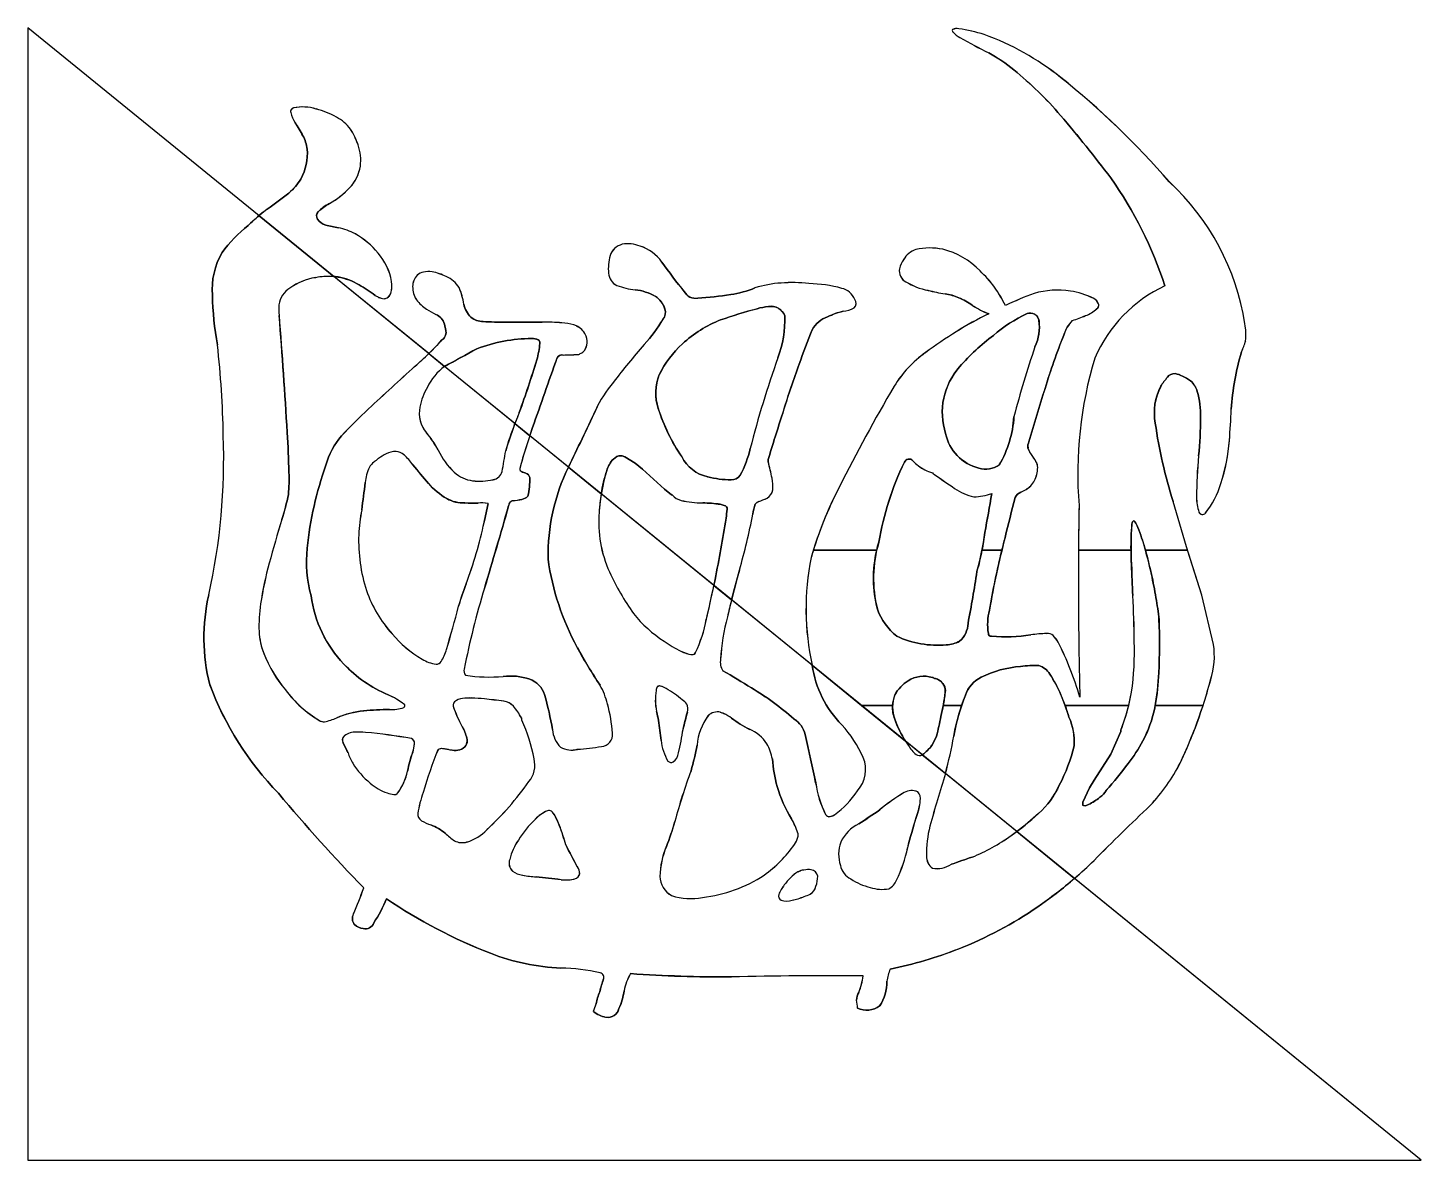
# Model space of a CAD drawing. Header units: inches. Extents: x -867 to 118033, y 1134206 to 1218306.
# Drawn here: x 111711 to 114354, y 1169169 to 1171316 of the extents above; entities that cross this region are included whole.
import ezdxf

# ---------------------------------------------------------------- set-up
doc = ezdxf.new("R2010")
doc.units = ezdxf.units.IN
doc.header["$MEASUREMENT"] = 0

msp = doc.modelspace()

# ---------------------------------------------------------------- linework, layer by layer
at = {"color": 7}
for p, q in [((114353.9, 1169168.6), (111711.3, 1171315.9)), ((111711.3, 1171315.9), (111711.3, 1169168.6)), ((112753.4, 1170749.2), (112753.4, 1170750.1)), ((112376.4, 1170499.1), (112375.5, 1170499.1)), ((112828.2, 1170502.8), (112821.8, 1170498.2)), ((112832.4, 1170504.4), (112828.2, 1170502.8)), ((112838.3, 1170504.1), (112832.4, 1170504.4)), ((112843.6, 1170502.4), (112838.3, 1170504.1)), ((112863.2, 1170490.2), (112843.6, 1170502.4)), ((112877.1, 1170478.7), (112863.2, 1170490.2)), ((112918.5, 1170441.3), (112877.1, 1170478.7)), ((112932.3, 1170430.1), (112918.5, 1170441.3)), ((112933.2, 1170430.1), (112932.3, 1170430.1)), ((113908.6, 1170331.7), (113883.5, 1170417.8)), ((113937.7, 1170239.9), (113908.6, 1170331.7)), ((113960, 1170146.7), (113937.7, 1170239.9)), ((113025.2, 1170017.5), (113025.1, 1170018.2)), ((113784.6, 1169981.7), (113765.4, 1169938.2)), ((113784.6, 1169984.3), (113784.6, 1169981.7)), ((113765.4, 1169938.2), (113733.7, 1169889)), ((113733.7, 1169889), (113725, 1169874.7)), ((113725, 1169874.7), (113712.4, 1169847.7)), ((113712.4, 1169847.7), (113712.5, 1169842.5)), ((113712.5, 1169842.5), (113714, 1169841)), ((113714, 1169841), (113717.4, 1169840.8)), ((113717.4, 1169840.8), (113723.2, 1169842.9)), ((113171.7, 1169781.7), (113172.5, 1169782.6)), ((113171.7, 1169780.9), (113171.7, 1169781.7)), ((113172.5, 1169788.6), (113171.8, 1169788.7)), ((113172.5, 1169782.6), (113172.5, 1169788.6)), ((112754.2, 1169724.7), (112753.4, 1169724.8)), ((112754.3, 1169723.9), (112754.2, 1169724.7)), ((113172.5, 1169715.4), (113171.7, 1169715.4)), ((113171.7, 1169664.4), (113172.5, 1169664.4)), ((111711.3, 1169168.6), (114353.9, 1169168.6))]:
    msp.add_line(p, q, dxfattribs=at)
for points in [[(112391.3, 1169664.4, -0.055111), (112367.2, 1169618.6, -0.399817), (112347.5, 1169607.9, -0.15154), (112330.8, 1169615.2, -0.301448), (112329.1, 1169635.4, 0.010306), (112348.4, 1169684.8, -0.01851), (112186.5, 1169864.4, -0.103184), (112056.3, 1170070.3, -0.120959), (112054.6, 1170240.8, 0.063512), (112081.9, 1170542.6, 0.024265), (112070.8, 1170714.7, -0.039016), (112061.2, 1170809.1, -0.148803), (112079.5, 1170889.8, -0.063522), (112129.4, 1170941.1, -0.021561), (112149.7, 1170959.7), (111711.3, 1171315.9), (111711.3, 1169168.6), (114353.9, 1169168.6), (113696.4, 1169702.8, -0.02734), (113626.7, 1169649, -0.056811), (113476.3, 1169569, -0.043653), (113347, 1169530.8, 0.070224), (113340.5, 1169507.8, -0.155586), (113326.9, 1169461, -0.268078), (113284.8, 1169456.7, 0.046034), (113283.2, 1169472, -0.10837), (113287.4, 1169486.5, 0.067272), (113295.3, 1169518, 0.007869), (113045.7, 1169516, -0.018474), (112854.3, 1169522.3, 0.089356), (112842, 1169489.9, -0.084297), (112832.2, 1169455.9, -0.378712), (112807.8, 1169439.4, -0.129516), (112784.1, 1169450.8, 0.010082), (112788.9, 1169465.1, -0.06366), (112796.2, 1169487.7, -0.047427), (112803.6, 1169513, 0.412458), (112796.5, 1169523.9, 0.04646), (112722.3, 1169532.9, -0.083304), (112588.6, 1169560.9, -0.056916)], [(113872.8, 1170653.5, -0.266995), (113887.3, 1170660.2, -0.078548), (113901.1, 1170655.3, -0.061401), (113916.5, 1170646.4, -0.140506), (113929.3, 1170626.3, -0.075077), (113935.5, 1170577.2, -0.023792), (113931.9, 1170504.2, 0.028581), (113928, 1170426.2, 0.083513), (113932.5, 1170397.5, 0.556873), (113944.7, 1170395.8, 0.099876), (113974.1, 1170451.8, 0.058859), (113990.2, 1170533.2, 0.00868), (113993.7, 1170592.6, -0.055868), (114013.3, 1170701.5, 0.012909), (114021, 1170722.2, 0.07627), (114019.6, 1170754.8, 0.168287), (113876.3, 1171023.7, 0.045812), (113670.2, 1171222, 0.082299), (113525, 1171303.2, 0.045024), (113477.2, 1171314.1, 0.184323), (113465.1, 1171312.5, 0.401214), (113466.3, 1171307.6, 0.073894), (113479, 1171297.5, 0.009968), (113534.2, 1171268.3, -0.045085), (113581.5, 1171236.5, -0.042435), (113670.1, 1171149.8, -0.014659), (113765.1, 1171031.3, -0.075958), (113867.9, 1170826.7, 0.183281), (113734.9, 1170689.4, 0.093166), (113705, 1170410.2, 0.002645), (113703.9, 1170325.1), (113803.6, 1170325.1, -0.021718), (113805.3, 1170374.8, -0.060902), (113806.6, 1170379.4, -0.750169), (113810.9, 1170379.1, -0.062141), (113816.6, 1170368.5, -0.02804), (113829.8, 1170329.2, -0.001207), (113831, 1170325.1), (113910.7, 1170325.1), (113908.6, 1170331.7), (113883.5, 1170417.8, -0.042759), (113849.7, 1170566.3, -0.166183), (113860, 1170636.1, -0.02967)], [(112322.4, 1171013.6, 0.150805), (112341.9, 1171053.6, 0.118181), (112337.6, 1171094.1, 0.061251), (112323.3, 1171123.8, 0.110829), (112296.7, 1171146.5, 0.065976), (112258, 1171162, 0.129921), (112214.8, 1171164, 0.40681), (112209.8, 1171155.1, 0.07663), (112218.4, 1171135.9, -0.019502), (112233, 1171111.4, -0.085799), (112241.1, 1171086, -0.150999), (112229, 1171029.2, -0.086307), (112206.4, 1171002.6, -0.019332), (112165.4, 1170972.1, 0.015742), (112149.7, 1170959.7), (112291.7, 1170844.2, -0.014783), (112299.7, 1170843.4, -0.092021), (112339.4, 1170828.7, -0.021612), (112370.1, 1170808.6, 0.020501), (112375.5, 1170805.4, -0.138406), (112376.4, 1170804.5, -0.004327), (112381.3, 1170803.1, 0.041521), (112387, 1170801.9, 0.017006), (112392.5, 1170803.9, 0.175362), (112399.8, 1170812.6, 0.115175), (112401.2, 1170835, 0.133458), (112375.5, 1170888.8, 0.090138), (112332.4, 1170925.3, 0.068529), (112300.2, 1170936.8, -0.013934), (112276.3, 1170942, -0.201719), (112260.8, 1170952.9, -0.378426), (112262.7, 1170967.9, -0.084166), (112283.3, 1170982.6, 0.070184)], [(113279.9, 1170800.7, 0.083086), (113269.9, 1170814.7, 0.127732), (113255.1, 1170821.9, 0.060999), (113192.7, 1170830.9, 0.050289), (113140, 1170832, 0.061315), (113090.4, 1170822.7, -0.058239), (113044.3, 1170810, -0.023274), (112981.7, 1170803.2, -0.318074), (112956.3, 1170815.7, -0.012807), (112913.5, 1170871.7, 0.176594), (112872.5, 1170901.8, 0.141446), (112838.3, 1170905.4, 0.254042), (112815.6, 1170884, 0.094349), (112812.7, 1170850.5, 0.272202), (112828.5, 1170827.4, 0.06938), (112863.1, 1170819.3, -0.099001), (112901.5, 1170806.8, -0.173209), (112919.4, 1170783.1, -0.244282), (112915.9, 1170763.2, -0.042049), (112880.5, 1170715.2, 0.019533), (112821.8, 1170643.7, 0.074328), (112787.9, 1170590.3, -0.003717), (112736.5, 1170482.8), (112798.8, 1170432.2, -0.03259), (112809.1, 1170476, -0.114709), (112821.8, 1170498.2), (112828.2, 1170502.8), (112832.4, 1170504.4), (112838.3, 1170504.1), (112843.6, 1170502.4), (112863.2, 1170490.2), (112877.1, 1170478.7), (112918.5, 1170441.3), (112932.3, 1170430.1), (112933.2, 1170430.1, 0.137325), (112950.6, 1170419.6, 0.052206), (112991.3, 1170414.9, -0.039081), (113024.4, 1170412.3, -0.061234), (113032.2, 1170410.3, -0.389955), (113037.5, 1170402.9, -0.015439), (113035.6, 1170386, -0.009793), (113014.6, 1170269.5, -0.001555), (113012.5, 1170258.6), (113046, 1170231.4, -0.005675), (113060.9, 1170287.6, 0.021764), (113086.3, 1170393.6, -0.037231), (113091, 1170412.6, -0.166808), (113097.7, 1170417.6, 0.014415), (113113.2, 1170423.9, 0.232872), (113124, 1170439.9, 0.087887), (113122.9, 1170461.8, 0.002273), (113115.7, 1170492.7, -0.178357), (113116.5, 1170501.3, -0.001216), (113144.8, 1170591.1, -0.011476), (113174.2, 1170678.2, -0.017032), (113199, 1170743.5, -0.192629), (113228.1, 1170768, -0.05264), (113257.5, 1170778.5, 0.121865), (113278.2, 1170784.8, 0.384919)], [(113738.4, 1170782.9, 0.337691), (113742.4, 1170791, 0.234051), (113731.8, 1170803, 0.085029), (113688.7, 1170816.7, 0.109404), (113619.7, 1170812.2, 0.027051), (113565.4, 1170789.2, 0.096966), (113517.2, 1170854.9, 0.147389), (113446.4, 1170896, 0.110178), (113395.7, 1170895.4, 0.193659), (113372.4, 1170876.3, 0.105864), (113364.5, 1170859.2, 0.322715), (113376.4, 1170834.3, 0.090222), (113418.6, 1170818.1, 0.021428), (113451, 1170811.5, -0.062248), (113476.9, 1170804.2, -0.0489), (113503, 1170789.6, 0.061445), (113533.8, 1170773.9, 0.045204), (113414, 1170700, 0.105153), (113354.4, 1170636.2, 0.017534), (113250.5, 1170445.2, 0.04727), (113201.1, 1170325.1), (113321.2, 1170325.1, -0.016538), (113325.2, 1170340.4, -0.06987), (113373.7, 1170492.2, -0.55525), (113389.9, 1170495, 0.087068), (113412.5, 1170477.6, 0.000587), (113426.8, 1170471.8, 0.051645), (113430.6, 1170469, 0.002312), (113469, 1170442.6, 0.1078), (113505.5, 1170426.6, 0.06971), (113539.5, 1170432.6, -0.002349), (113526.5, 1170358.6, -0.014725), (113520.9, 1170325.1), (113558.7, 1170325.1, -0.003665), (113564.8, 1170349.4, -0.003176), (113583.8, 1170425, -0.214328), (113594.9, 1170435.2, 0.079005), (113613.5, 1170447.4, 0.136284), (113624.8, 1170468.9, 0.042038), (113626.7, 1170482.1, 0.121208), (113624, 1170492.6, 0.033156), (113613.3, 1170508.6, -0.089896), (113608.2, 1170519.4, -0.153361), (113610, 1170531.1, -0.00558), (113640.6, 1170632.1, -0.02004), (113676.1, 1170733.2, -0.10938), (113692.5, 1170761.1, 0.024126), (113717.5, 1170770.1, 0.094696)], [(112291.7, 1170844.2, 0.064867), (112256.6, 1170842.1, 0.116531), (112208.2, 1170822.5, 0.208218), (112187.2, 1170790.8, 0.02194), (112187.8, 1170771.1, -0.003556), (112203.2, 1170548.5, -0.008585), (112206.5, 1170472.9, -0.036626), (112205.4, 1170431, -0.030322), (112193, 1170383.7, 0.008639), (112169.1, 1170300.6, 0.029199), (112152.8, 1170223.5, 0.047639), (112149.8, 1170171.1, 0.083135), (112158.7, 1170129.7, 0.077424), (112199.8, 1170060.2, 0.095524), (112264.9, 1170001.9, 0.133345), (112273.8, 1169999.6, 0.037671), (112297.1, 1170007.4, -0.074764), (112348.2, 1170020.7, -0.017227), (112397.2, 1170023.3, 0.103318), (112424.3, 1170027, 0.529251), (112425.4, 1170032.6, 0.058891), (112394.6, 1170051.3, -0.106556), (112310.7, 1170109.3, -0.157893), (112248.3, 1170239, -0.090292), (112241.1, 1170329.2, -0.061166), (112276.6, 1170486.5, -0.11155), (112306.2, 1170542.3, -0.016825), (112357.4, 1170593.4, -0.002917), (112445.6, 1170674.1, 0.013927), (112471.5, 1170698.1)], [(112754.3, 1170749.2, 0.018572), (112753.4, 1170749.2), (112753.4, 1170750.1, 0.06936), (112746.9, 1170752.8, 0.047212), (112724.2, 1170756.5, 0.024282), (112687.1, 1170757.7, -0.000753), (112617.5, 1170757.8, -0.013374), (112574.7, 1170758.9, -0.164458), (112551.7, 1170767.2, -0.15617), (112538.3, 1170791.9, 0.064833), (112529.2, 1170823.3, 0.17195), (112504.6, 1170844.1, 0.077232), (112478.1, 1170853.2, 0.099365), (112461.6, 1170852.8, 0.128164), (112449.8, 1170846.6, 0.199677), (112441.1, 1170825.4, 0.156287), (112448.5, 1170800.1, 0.086381), (112467.5, 1170782.2, 0.029794), (112485.2, 1170772.6, -0.218512), (112501.2, 1170754.3, -0.050196), (112504.4, 1170737.3, -0.223734), (112496.1, 1170723.5, -0.013892), (112471.5, 1170698.1), (112501.6, 1170673.7, -0.00619), (112563.1, 1170707.2, -0.093205), (112666.8, 1170726.7, -0.103421), (112679, 1170724.2, -0.384925), (112682.3, 1170717.5, -0.045853), (112676.6, 1170686.6, -0.014561), (112643.4, 1170586.7, 0.006316), (112635.1, 1170565.3), (112663.3, 1170542.3, -0.003465), (112668.7, 1170557.8, -0.002724), (112714.9, 1170689.7, -0.338072), (112726.7, 1170695.5, 0.005218), (112753.9, 1170696.5, 0.309415), (112758.7, 1170698.2, 0.132077), (112765.2, 1170702, 0.147744), (112771.4, 1170714.1, 0.135646), (112770.1, 1170731, 0.18433)], [(113025.2, 1170762, -0.021509), (113094.5, 1170783.3, -0.053885), (113115.9, 1170787.3, -0.363115), (113147.1, 1170769.7, -0.093078), (113133.9, 1170690.3, 0.023125), (113081.4, 1170518.2, -0.067346), (113062.3, 1170467.4, -0.278742), (113045.2, 1170458.9, -0.067064), (113000.7, 1170464.6, -0.223721), (112951.5, 1170502.7, -0.070697), (112907, 1170593.9, -0.171192), (112908.6, 1170658.2, -0.090372), (112952.9, 1170716.7, -0.097027)], [(113629.1, 1170760.6, -0.143663), (113621.4, 1170711.1, 0.018808), (113581.5, 1170578.4, -0.117601), (113553.9, 1170487.2, -0.229986), (113515, 1170480.9, -0.2857), (113452, 1170546.5, -0.267121), (113478.6, 1170673.1, -0.053371), (113542.6, 1170732.6, -0.07094), (113606.4, 1170774, -0.49062)], [(112635.1, 1170565.3), (112501.6, 1170673.7, 0.122439), (112469, 1170634.8, 0.077208), (112454.8, 1170596.8, 0.221374), (112466.9, 1170548.3, -0.044103), (112489.5, 1170515.2, 0.092474), (112520.1, 1170473, 0.149827), (112554.8, 1170457, 0.078107), (112593.5, 1170459.1, 0.300992), (112610.8, 1170474.5, 0.003448), (112617.6, 1170513.7, -0.014936)], [(112698, 1170308.4, -0.118411), (112736.5, 1170482.8), (112663.3, 1170542.3, 0.013731), (112644.2, 1170480, 0.354128), (112648.3, 1170474.4, 0.149403), (112648.2, 1170473.5, -0.033756), (112656, 1170471.1, -0.301225), (112663.1, 1170463.3, -0.067966), (112659.6, 1170427.6, -0.155357), (112648.2, 1170421.6, -0.0383), (112630.8, 1170418.8, 0.394404), (112623.2, 1170409.5, -0.002997), (112577.3, 1170253, 0.027314), (112539, 1170100, 0.262389), (112541.3, 1170088.1, 0.054171), (112612.7, 1170085.7, -0.120269), (112663.1, 1170080.6, -0.238212), (112691.2, 1170051.5, -0.030328), (112706.2, 1169984.9, 0.177342), (112721.8, 1169951.7, 0.189169), (112753.4, 1169947.7, 0.024901), (112799.3, 1169953.1, 0.43233), (112820, 1169978, 0.054023), (112810.5, 1170033.6, 0.072563), (112796.4, 1170069.4, -0.024272), (112753.4, 1170140.9, -0.09052)], [(112576.7, 1170378.2, -0.011586), (112584.4, 1170413, 0.253288), (112583.5, 1170413.9, 0.095247), (112565.2, 1170414.8, -0.0106), (112540, 1170414.9, -0.133876), (112505.9, 1170423.2, -0.082431), (112471.3, 1170451.9, -0.01622), (112441.7, 1170487.2, 0.042319), (112424.7, 1170506.2, 0.140851), (112409.8, 1170512.3, 0.145933), (112390.6, 1170507.9, 0.038492), (112376.4, 1170499.1), (112375.5, 1170499.1, 0.000616), (112372, 1170495.7, 0.032553), (112367.4, 1170492.4, 0.095329), (112359.1, 1170482.6, 0.096767), (112351.1, 1170453.5, -0.001525), (112344.5, 1170402, 0.034244), (112338.8, 1170354.6, 0.085899), (112353.5, 1170248.7, 0.097395), (112402.1, 1170166.8, 0.083463), (112458.9, 1170118.5, 0.098864), (112485.7, 1170109.2, 0.30663), (112495, 1170114.1, 0.075685), (112505.3, 1170137.2, 0.009946), (112528.3, 1170218.9, -0.023424), (112542.8, 1170261.6, 0.034776)], [(113012.5, 1170258.6), (112798.8, 1170432.2, 0.02545), (112794.8, 1170397.3, 0.128799), (112814.4, 1170284, 0.044216), (112859.8, 1170205.1, 0.076323), (112918.1, 1170152.6, 0.034366), (112949.8, 1170133.8, 0.076032), (112971.3, 1170127.2, 0.341488), (112977.6, 1170131.5, 0.069217), (112998.2, 1170194.5, 0.009229)], [(113807, 1170239.2, -0.00262), (113804.5, 1170298, -0.01182), (113803.6, 1170325.1), (113703.9, 1170325.1, 0.006126), (113704.9, 1170128, 0.002492), (113706.5, 1170046.4, 0.048247), (113665.4, 1170151, 0.065909), (113656.1, 1170163.4, 0.224936), (113643.6, 1170167.1, 0.038284), (113613.5, 1170164.7, -0.06616), (113539.1, 1170162.1, -0.485088), (113533, 1170167.5, -0.101913), (113535.1, 1170211.4, -0.016956), (113558.7, 1170325.1), (113520.9, 1170325.1, -0.017973), (113511.4, 1170284.7, -0.010562), (113494.5, 1170186.6, -0.208845), (113478.6, 1170152.8, -0.11949), (113453.2, 1170145.9, -0.131776), (113359.3, 1170162.1, -0.127624), (113322.5, 1170213.6, -0.118385), (113321.2, 1170325.1), (113201.1, 1170325.1, 0.005191), (113197, 1170311.4, 0.105733), (113198.9, 1170107.1), (113292.7, 1170030.8), (113351.5, 1170030.8, -0.078177), (113355.9, 1170051.2, -0.129583), (113381, 1170077.7, -0.224047), (113426.8, 1170083.8, -0.071036), (113428.2, 1170083.7, 0.101063), (113431.2, 1170082.2, -0.019588), (113434.7, 1170081.3, -0.023828), (113438.4, 1170079.7, -0.322257), (113451.2, 1170055.2, -0.013384), (113447.4, 1170030.8), (113482.3, 1170030.8, -0.014271), (113489.6, 1170050.3, -0.194353), (113519.1, 1170084.5, -0.094044), (113594.2, 1170104.9, -0.035175), (113628.6, 1170106.7, -0.177154), (113649.6, 1170090.4, -0.054292), (113678.7, 1170030.8), (113799.2, 1170030.8, 0.016129), (113804.7, 1170056.2, 0.043741), (113809.8, 1170152.2, 0.012835)], [(113960, 1170146.7), (113937.7, 1170239.9), (113910.7, 1170325.1), (113831, 1170325.1, -0.013434), (113842.3, 1170279.4, -0.01242), (113851, 1170235.4, -0.017255), (113856.7, 1170193.7, -0.024091), (113856.1, 1170093, -0.03797), (113849.4, 1170030.8), (113940.3, 1170030.8, 0.01383), (113954.7, 1170079.6, 0.116879)], [(113046, 1170231.4, 0.003269), (113038, 1170198.8, 0.051211), (113025.2, 1170118.8, 0.204101), (113029.6, 1170096.6, -0.011598), (113083.7, 1170064.1, -0.044991), (113164.3, 1170005.3, -0.200983), (113185.6, 1169975.6, -0.006426), (113205.5, 1169884, 0.079721), (113224.3, 1169824, 0.326464), (113232.3, 1169820, 0.087838), (113241.2, 1169823.7, 0.087656), (113284.9, 1169869.1, 0.286319), (113295.9, 1169932.1, 0.076349), (113255.1, 1169994.2, -0.160397), (113198.9, 1170107.1), (113198.9, 1170107.1)], [(112961, 1170033.6, 0.121011), (112952.5, 1170041.3, 0.051248), (112921.9, 1170063.1, 0.077555), (112910.9, 1170067.7, 0.238499), (112905.2, 1170066.2, 0.167798), (112903, 1170059.4, 0.09655), (112903.6, 1170019.3, -0.014406), (112907.6, 1170002.5, -0.00033), (112912.3, 1169964.4, 0.1059), (112925.3, 1169925.4, 0.313865), (112935.1, 1169923.7, 0.231713), (112945.4, 1169940.9, 0.026659), (112953.9, 1169985.6, -0.007425), (112962.4, 1170019, 0.16995)], [(112661.5, 1169886.4, 0.245812), (112671.3, 1169929.9, 0.065072), (112648.2, 1170003, 0.134826), (112647.9, 1170005, -0.114996), (112647.3, 1170007.3, 0.061748), (112632.2, 1170029.4, 0.16919), (112613.9, 1170038.9, 0.009694), (112577.3, 1170043.2, 0.017654), (112553.1, 1170045, 0.044621), (112535.9, 1170044.1, 0.15913), (112520.6, 1170037.5, 0.263058), (112518.5, 1170027.4, 0.037983), (112537.9, 1169985.3, -0.091013), (112544.6, 1169963.3, -0.183458), (112539.9, 1169952.4, -0.186991), (112527.1, 1169945.8, -0.076588), (112512.5, 1169946.4, 0.012233), (112497.6, 1169948.9, 0.175338), (112489.2, 1169946.9, 0.023216), (112460.9, 1169865.9, 0.04069), (112450.7, 1169826.3, 0.28537), (112457.7, 1169812.3, 0.048651), (112475.8, 1169804.3, -0.083296), (112502.9, 1169788.5, 0.044689), (112520.4, 1169774.3, 0.196761), (112544, 1169772, 0.127879), (112581.9, 1169795.3, 0.050671)], [(113159.7, 1169815.9, -0.058552), (113132.2, 1169877.3, -0.043685), (113123.4, 1169929.3, 0.088622), (113113, 1169958.2, 0.151789), (113080, 1169985.6, -0.046532), (113046.1, 1170006.8, 0.04555), (113031.4, 1170015.3, 0.043142), (113025.2, 1170017.5), (113025.1, 1170018.2, 0.251715), (113001.3, 1170011.3, 0.137334), (112980.6, 1169955.6, -0.022108), (112969.2, 1169907.2, 0.025269), (112938.4, 1169810.7, -0.028381), (112922.3, 1169763.2, 0.095667), (112910.2, 1169706.8, 0.266705), (112932.3, 1169670.3, 0.133638), (112990.9, 1169666.9, 0.117773), (113107.7, 1169709, 0.081266), (113165.4, 1169767, 0.080524), (113171.7, 1169780.9), (113171.7, 1169781.7), (113172.5, 1169782.6), (113172.5, 1169788.6), (113171.8, 1169788.7, 0.059624)], [(113351.5, 1170030.8), (113292.7, 1170030.8), (113375.8, 1169963.3, -0.051476), (113355.4, 1170004.7, -0.099669)], [(113467.6, 1169972.6, -0.041396), (113482.3, 1170030.8), (113447.4, 1170030.8, -0.011453), (113443.1, 1170010.2, -0.01007), (113434.7, 1169972.4, -0.034546), (113425.7, 1169955.2, -0.087737), (113407.8, 1169937.3), (113451.7, 1169901.7), (113451.7, 1169901.7, 0.020125)], [(113840.2, 1169841.2, 0.068823), (113896.9, 1169921.7, 0.031999), (113940.3, 1170030.8), (113849.4, 1170030.8, -0.002893), (113848.5, 1170026.2, -0.072675), (113826, 1169963.6, -0.038888), (113798.2, 1169920.7, -0.02059), (113756.6, 1169869.9, -0.114728), (113744.4, 1169856.7, -0.052839), (113723.2, 1169842.9), (113717.4, 1169840.8), (113712.5, 1169841), (113712.4, 1169847.7), (113725, 1169874.7), (113733.7, 1169889), (113765.4, 1169938.2), (113784.6, 1169981.7), (113784.6, 1169984.3, 0.030329), (113799.2, 1170030.8), (113678.7, 1170030.8, -0.019139), (113685.8, 1170008.5, -0.131139), (113695.5, 1169954.6, -0.068706), (113667.5, 1169879.9, -0.106182), (113628.2, 1169826, -0.027075), (113586.9, 1169791.8), (113696.4, 1169702.8, 0.015633), (113733.5, 1169736.9, -0.009266)], [(112444.8, 1169958.5, 0.321528), (112438.7, 1169968.1, 0.021484), (112351.9, 1169979.8, 0.022843), (112331.3, 1169980.3, 0.102534), (112319.7, 1169977.6, 0.130045), (112309.7, 1169971.6, 0.267367), (112308.5, 1169961.5, -0.005872), (112318.5, 1169940.8, 0.058515), (112327.5, 1169921.2, 0.081344), (112360.7, 1169883.6, 0.099387), (112392.8, 1169864.9, 0.035917), (112405.3, 1169861.8, 0.245908), (112412.6, 1169864.6, 0.105203), (112431.5, 1169906.3, -0.034055), (112441.4, 1169943, 0.056891)], [(113375.8, 1169963.3, 0.010654), (113381.1, 1169955.3, 0.091005), (113395.8, 1169938, 0.311976), (113407.8, 1169937.3)], [(113586.9, 1169791.8), (113451.7, 1169901.7, 0.007087), (113422.2, 1169802.2, 0.070922), (113415.9, 1169745.1, 0.248353), (113426.8, 1169722.2, 0.199635), (113462.9, 1169729.7, -0.006886), (113502.4, 1169743.3, 0.05678), (113576, 1169784, 0.006803)], [(113396.1, 1169818.3, -0.00792), (113398.8, 1169826, -0.04061), (113401, 1169834.6, 0.057732), (113403.9, 1169850, 0.231089), (113399, 1169867.3, 0.223752), (113373.4, 1169865.8, 0.032861), (113326.9, 1169832.8, -0.012035), (113287.2, 1169806.6, 0.160241), (113253, 1169771.6, 0.160304), (113252.3, 1169727.3, 0.221951), (113272.1, 1169701.8, 0.080228), (113309, 1169685.7, 0.124433), (113344, 1169683.2, 0.177577), (113359, 1169699.7, 0.06059), (113380, 1169761, -0.013372)], [(112731.5, 1169766.5, 0.013244), (112726.1, 1169784.6, 0.042352), (112710.6, 1169822.6, 0.086452), (112704.4, 1169830.5, 0.181931), (112696.6, 1169831, 0.105167), (112673.6, 1169814.9, 0.063777), (112641.6, 1169775.6, 0.079039), (112625.2, 1169738.9, 0.295118), (112630.3, 1169716.8, 0.12746), (112649.8, 1169709, 0.051219), (112675.4, 1169706, -0.006938), (112722.5, 1169700.5, 0.101871), (112749.9, 1169702.5, 0.282022), (112757.9, 1169712.1, 0.127329), (112753.8, 1169724.7), (112753.4, 1169724.8, -0.004335)], [(113206.1, 1169688.1, 0.082015), (113209.3, 1169707.1, 0.360369), (113196.9, 1169719.1, 0.094324), (113183.1, 1169718.8, 0.109868), (113177.4, 1169717.6, -0.017853), (113172.5, 1169715.4), (113171.7, 1169715.4, 0.095638), (113146, 1169690.5, 0.069381), (113135.4, 1169672.2, 0.391778), (113140.2, 1169661.9, 0.16265), (113161.1, 1169661.4, 0.029698), (113171.7, 1169664.4), (113172.5, 1169664.4, 0.027865), (113195, 1169673.2, 0.232972)]]:
    msp.add_lwpolyline(points, format="xyb", close=True, dxfattribs=at)
for centre, radius, start, end in [((113468.3, 1171310.6), 3.66, 149.4326, 236.8779), ((113473.3, 1171297.5), 17.1, 76.7945, 118.5693), ((113440.5, 1171043.6), 273, 71.9571, 82.2688), ((113506.6, 1171345.3), 55.2, 223.0849, 239.9894), ((114237.1, 1172668), 1566.3, 241.0513, 243.3358), ((113352.8, 1170824.7), 508.5, 51.3869, 70.2061), ((113381.6, 1170990.9), 316.6, 50.8602, 61.186), ((113116, 1170671.9), 731.7, 40.7753, 50.4949), ((112693.4, 1170000.5), 1564, 40.8616, 51.3535), ((112216.9, 1171157), 7.31, 97.3183, 194.8504), ((112276.2, 1171173.3), 68.9, 195.3216, 212.8498), ((112232.7, 1171081.4), 84.5, 72.5889, 101.422), ((112218.7, 1171008.2), 158.8, 60.5687, 75.6674), ((111910.9, 1170936.6), 366.4, 28.495, 32.964), ((112259.5, 1171075.9), 79.8, 36.8765, 62.1734), ((112209.6, 1171050.7), 135.1, 18.7526, 32.7728), ((111696.8, 1169471.2), 2590.7, 37.0279, 40.3872), ((112163.5, 1171075.2), 78.3, 7.9221, 27.5377), ((112143.1, 1171077.2), 98.4, 330.7988, 5.1458), ((112255.2, 1171064.9), 87.5, 352.5764, 19.5364), ((112267.4, 1171065.1), 75.4, 315.4839, 351.1542), ((112141.4, 1171080.9), 101.7, 309.679, 329.4103), ((113146.9, 1170592.7), 758, 17.9789, 35.3538), ((113559.7, 1170682.3), 465.6, 8.9546, 47.1651), ((111791.1, 1171516.5), 660.7, 304.5125, 308.9424), ((112192.9, 1171136.7), 178.6, 300.397, 315.879), ((112354.8, 1170715.4), 319, 126.4195, 134.9676), ((112270.3, 1170959.3), 11.4, 140.0649, 214.3914), ((112316.4, 1170914.4), 75.8, 115.8825, 136.4179), ((112305.5, 1170720), 282.6, 128.5463, 143.0849), ((112281.6, 1170965.8), 24.4, 211.866, 257.4845), ((112381.1, 1171368.7), 439.4, 256.1927, 259.3859), ((112274.7, 1170814.3), 125.1, 62.5367, 78.2179), ((112253.4, 1170788.3), 158.1, 39.4536, 60.056), ((112203, 1170819.3), 142.2, 150.2596, 184.1143), ((112289.4, 1170814.6), 113.7, 10.3524, 40.7591), ((112846.7, 1170873.8), 32.7, 104.8596, 161.8755), ((112849.2, 1170844.4), 62, 67.9114, 100.1148), ((112851.6, 1170830.4), 74.4, 33.6918, 73.7511), ((113407.8, 1170856.9), 40.4, 107.4528, 151.2935), ((113422.2, 1170782.1), 116.4, 78.0357, 103.1853), ((113413.7, 1170757.9), 141.9, 43.15, 76.6877), ((112902.1, 1170859.8), 89.9, 164.3496, 185.9089), ((114028.4, 1171678.8), 1376.4, 215.9033, 218.8384), ((113408.3, 1170849.3), 44.9, 143.102, 167.2742), ((112273.9, 1170729.8), 113.7, 98.7638, 125.3508), ((112282.3, 1170708.5), 136.1, 82.6458, 100.8793), ((112279.8, 1170729.3), 115.9, 59.0659, 80.0965), ((112352.6, 1170826.9), 49.3, 346.4686, 9.4937), ((112470.9, 1170825.4), 29.8, 134.8778, 180.0464), ((112467.7, 1170827.2), 26.3, 103.4195, 132.6333), ((112470.9, 1170811.9), 41.9, 80.1342, 102.8325), ((112461.9, 1170763.2), 91.5, 62.1561, 79.8213), ((112487.6, 1170799.1), 48.1, 30.2433, 69.2697), ((112840.3, 1170852.4), 27.6, 183.9092, 244.8176), ((113387.7, 1170855), 23.7, 169.8247, 241.3673), ((113441.9, 1170942.1), 126.1, 238.704, 259.3256), ((113373.4, 1170699.2), 212, 25.1318, 47.2856), ((112669.7, 1170823.6), 608.7, 181.3646, 190.302), ((112234.1, 1170782.6), 47.6, 122.98, 170.0278), ((112122.1, 1170463.1), 425.3, 54.32, 59.2723), ((112411.6, 1170872.9), 76.5, 237.168, 241.866), ((112384.1, 1170818.3), 16.7, 300.2523, 349.6443), ((112484.3, 1170824.4), 43.2, 178.6499, 214.1808), ((112413.2, 1170772.7), 126.5, 8.7628, 23.6006), ((112874.7, 1170947.3), 128.5, 248.9477, 264.8229), ((112850.9, 1170717), 103, 60.5811, 83.1969), ((112877.2, 1170769.9), 44.1, 16.6696, 56.6156), ((112977.8, 1170827.4), 24.4, 208.6266, 279.2046), ((112940.5, 1171478.9), 676.9, 273.4908, 278.8237), ((113013.2, 1171013.5), 205.8, 278.6807, 292.013), ((113153, 1170626), 206.4, 93.6312, 107.666), ((113161.1, 1170569.8), 263, 83.0956, 94.6112), ((113187.1, 1170571.6), 259.4, 74.7943, 88.7569), ((113248.7, 1170789.9), 32.6, 49.5852, 78.7016), ((113232.9, 1170777.7), 52.4, 26.0345, 45.0327), ((113512, 1171193.3), 386.6, 256.0118, 260.9219), ((113434.6, 1170704.3), 108.5, 67.0655, 81.3132), ((113804.7, 1170298.7), 545.8, 109.8149, 116.013), ((113664.3, 1170658.7), 159.9, 81.226, 106.2002), ((113670.4, 1170684), 133.9, 62.7058, 82.1464), ((113982.4, 1170582.8), 269.4, 115.1484, 156.6921), ((112412.3, 1170787.8), 225.1, 179.2273, 184.4886), ((112374.5, 1170803.4), 2.23, 30.346, 61.866), ((112295.8, 1170522.7), 293.2, 73.0516, 74.0433), ((112391.2, 1170836.8), 35.1, 253.534, 263.0444), ((112360.9, 1170884.5), 86.6, 287.5058, 291.4029), ((112509.4, 1170845.6), 76, 216.7527, 236.5007), ((112556.6, 1170926.3), 169.5, 238.243, 245.0693), ((112583.6, 1170800.7), 46.2, 190.8821, 226.3868), ((112898.5, 1170776.4), 21.9, 322.7233, 16.3453), ((113307, 1169967.8), 842.6, 104.6044, 109.5331), ((113123.9, 1170686.5), 101.1, 94.5513, 106.889), ((113120.9, 1170759.8), 28, 20.637, 100.4639), ((113255.2, 1170823.5), 45, 272.9484, 300.7408), ((113270.2, 1170793.7), 11.9, 311.7396, 35.9502), ((113415.5, 1170663.9), 153.1, 55.1708, 66.369), ((113581.9, 1170906.6), 141.2, 236.0164, 250.0809), ((113694.5, 1170831.3), 65.4, 290.6441, 312.2823), ((113725, 1170786.4), 18, 19.9951, 67.6901), ((113735.1, 1170789.6), 7.44, 296.8154, 23.5403), ((96545.2, 1169574.8), 15688.3, 3.55835, 4.36999), ((112473.2, 1170746), 29.2, 16.3793, 65.6835), ((112418.7, 1170729.7), 86.1, 5.0608, 16.5552), ((112575.5, 1170797), 38.1, 231.356, 268.7126), ((112616.8, 1171559), 801.2, 266.9827, 270.0477), ((112672.2, 1193849.4), 23091.6, 269.86426, 270.03681), ((112692.6, 1170374.8), 382.9, 85.263, 90.8269), ((112716.3, 1170634.9), 121.8, 75.5401, 86.2674), ((112613.8, 1170949.5), 355, 318.7021, 328.3334), ((113104.8, 1170554.6), 222.1, 110.9788, 133.1465), ((112929.2, 1170765.1), 218, 339.9151, 1.1858), ((113244.3, 1170719.4), 51.2, 108.396, 152.0091), ((113292.4, 1170634), 148.6, 103.5886, 115.6416), ((113881.8, 1170075.9), 779.9, 116.5041, 126.857), ((113719.5, 1170529.7), 269.2, 114.8431, 131.0741), ((113612.5, 1170758.5), 16.6, 8.163, 111.6206), ((113540.9, 1170748.9), 88.9, 334.8227, 7.7255), ((113747.3, 1170710.1), 74.9, 137.0687, 162.0374), ((113612.1, 1171024.7), 275.6, 286.963, 292.4911), ((113914.2, 1170734), 107.5, 353.7191, 11.1653), ((112485.6, 1170739.3), 19, 303.5971, 354.0424), ((112740.3, 1170727.9), 25.8, 59.4265, 75.698), ((112753.9, 1170737.4), 11.9, 87.8721, 92.1279), ((112738.3, 1170719.4), 33.9, 19.9372, 61.7136), ((112740.3, 1170720.3), 31.7, 348.8098, 19.7089), ((114143.9, 1170347.2), 1024.6, 157.2466, 161.1495), ((113788.7, 1170403.8), 410.7, 126.8097, 139.0298), ((114919.6, 1170239.8), 1337.9, 158.3555, 162.9477), ((110304.1, 1170514.7), 1778, 0.8977, 6.4577), ((112027.6, 1171151.8), 634.8, 311.1893, 317.5644), ((113885.5, 1168209.7), 2826, 117.9007, 119.3194), ((112667, 1170441), 285.7, 90.0182, 111.3237), ((112666.9, 1170696.5), 30.3, 65.5209, 89.9932), ((112511.4, 1170732.9), 171.6, 344.3232, 354.8247), ((112676.9, 1170719), 5.61, 344.2206, 63.5194), ((112754.8, 1170712.2), 14.6, 285.4895, 315.5851), ((112748.3, 1170718.2), 23.4, 316.2971, 349.9144), ((113766, 1169929.2), 1184.1, 138.4055, 142.8816), ((113091.2, 1170566.1), 204.5, 132.5707, 153.2265), ((115364.7, 1170115.1), 1842.4, 161.1242, 165.4342), ((114489.2, 1170559.6), 496.6, 163.4029, 176.1937), ((113615.7, 1170861.6), 428.7, 338.0668, 341.0251), ((110945.9, 1171207.9), 1807.5, 339.9005, 343.2374), ((124790.4, 1166389.4), 12818.4, 160.39833, 161.02269), ((112724.6, 1170684.8), 10.9, 78.8668, 153.5826), ((112693.2, 1171998.3), 1303.3, 271.4703, 272.6663), ((112755, 1170700.9), 4.53, 255.1083, 323.8796), ((114966.6, 1170036.5), 1945.8, 160.3677, 165.6667), ((115058.2, 1169992.2), 2005, 159.9921, 162.6219), ((113534.2, 1170527.8), 209.9, 124.9049, 148.9159), ((114462.6, 1170470.2), 760, 163.2372, 184.5278), ((119317.7, 1163079.7), 10242.2, 132.14175, 132.81034), ((112563.5, 1170588.6), 105.2, 126.0357, 153.9576), ((112998.9, 1170623.8), 96.6, 159.1306, 197.6982), ((113575.3, 1170586.7), 129.7, 138.2089, 198.0317), ((114013.5, 1170536.8), 182.8, 140.3331, 147.1309), ((113885.8, 1170644.2), 16, 84.6116, 144.4076), ((113878.9, 1170614), 46.9, 61.759, 79.724), ((113872.4, 1170588.6), 72.7, 52.6857, 66.7401), ((112584.1, 1170570.1), 132, 150.6381, 168.2979), ((112983.6, 1170503.5), 214.1, 139.0741, 156.0776), ((116024.7, 1169060.4), 3100.6, 149.4535, 153.4716), ((118146.8, 1169211.1), 4725, 162.4984, 163.7773), ((113956.9, 1170586.2), 109, 152.791, 190.5325), ((113887.9, 1170613.9), 43.3, 16.688, 48.6802), ((113769.9, 1170581.3), 165.7, 358.5889, 15.7631), ((112513, 1170585.6), 59.3, 169.0758, 219.5728), ((113091.3, 1169807.1), 1075.5, 133.0267, 136.8823), ((113488.6, 1170247.8), 910.7, 158.1517, 163.0218), ((105532, 1173990.2), 8012.9, 334.04167, 334.89343), ((113250.4, 1170704.7), 360.8, 197.8045, 214.0578), ((131588.6, 1164740), 19349.7, 162.39906, 162.67779), ((113376.4, 1170590.7), 205.4, 329.7414, 356.5703), ((113166.7, 1170579.2), 768.8, 354.3981, 359.8497), ((112281.5, 1170663.9), 1713.7, 355.6505, 357.6135), ((110885.1, 1170498.6), 1197.6, 347.5682, 2.1046), ((110004.3, 1170416.2), 2202.9, 1.4745, 3.442), ((112414.8, 1170448.7), 143.3, 139.2473, 164.7075), ((112291.1, 1170404), 227.5, 29.262, 39.2155), ((113787.1, 1170162.4), 1186.3, 160.5261, 164.467), ((113536.2, 1170564.3), 86.1, 191.9407, 255.7192), ((114733.1, 1170689.4), 891.9, 187.9307, 197.7244), ((112884, 1170563.4), 202.5, 331.6958, 347.1072), ((113627.9, 1170522.5), 19.9, 154.15, 189.0259), ((113640.4, 1170527.9), 33.3, 194.8306, 215.3779), ((113637.6, 1170560.5), 353.7, 342.0999, 355.7008), ((112388.7, 1170465.8), 34.1, 128.5352, 150.5359), ((112394.6, 1170458.5), 43.4, 121.2724, 128.5588), ((113756.3, 1169073.3), 1984.8, 134.0809, 134.222), ((112441, 1170411.3), 109, 117.5213, 126.3386), ((112407.6, 1170478), 34.4, 86.3438, 119.5548), ((112406.6, 1170483.3), 29.2, 51.7994, 83.869), ((112321, 1170396.5), 151.1, 36.919, 46.612), ((112618, 1170576.1), 142.2, 205.3318, 226.4651), ((109767, 1170987.9), 2889.8, 349.7665, 350.5568), ((112863.2, 1170459.6), 56.6, 137.0093, 162.9514), ((113016.5, 1170535.8), 73, 207.041, 257.4835), ((113127.7, 1170495.9), 12.4, 154.5977, 191.7514), ((109722.4, 1169684.7), 3488.2, 12.8732, 13.4059), ((113890.2, 1170243.6), 573.2, 154.2959, 170.2828), ((113382.7, 1170488.6), 9.68, 41.7139, 157.8788), ((113450.8, 1170550.6), 82.4, 222.3696, 242.274), ((113498.1, 1170420.1), 145.3, 30.466, 37.5483), ((113603.9, 1170481.7), 22.9, 0.9325, 31.8417), ((114611.1, 1170431.3), 683.1, 173.8743, 180.4228), ((111920.4, 1170459.2), 286.4, 354.3561, 2.7463), ((112899.5, 1170263.6), 661.6, 160.3119, 174.3126), ((112429.5, 1170447.7), 78.6, 153.6463, 175.7548), ((113000.1, 1170925.3), 709.8, 218.1181, 221.8352), ((112563.6, 1170521.6), 65.2, 228.1689, 262.2533), ((112590.6, 1170479.8), 21, 278.1568, 345.1622), ((112649.8, 1170479.8), 5.58, 177.298, 255.3), ((112649.6, 1170473.8), 1.41, 154.7123, 188.7015), ((112634.3, 1170415), 60.2, 68.8782, 76.6114), ((112653.7, 1170461.8), 9.57, 9.0157, 76.0702), ((112530.5, 1170458.3), 132.7, 346.6237, 2.1764), ((113080.2, 1170315.4), 382.3, 154.0345, 181.0469), ((113139.6, 1170375.5), 345.5, 163.0487, 176.3847), ((113044.2, 1170627), 168.1, 254.9762, 270.3231), ((113046.6, 1170477.3), 18.5, 265.4726, 327.7741), ((115879.1, 1176592.2), 6593.4, 248.03063, 248.16517), ((113442.5, 1170488.5), 22.9, 226.8026, 238.6282), ((116306.2, 1174609.9), 5041.4, 235.2219, 235.7519), ((113527.9, 1170524.1), 45.1, 253.3139, 305.1219), ((113580.4, 1170478.5), 45.4, 316.7388, 347.7815), ((113547.8, 1170487.2), 79.1, 346.6285, 356.2573), ((103901.2, 1171505.4), 8515.1, 352.55493, 352.90439), ((112575.1, 1170541.7), 137.3, 220.8592, 239.7084), ((112567.5, 1170581.3), 125, 264.1638, 282.0284), ((113102.4, 1170442.9), 21.8, 299.7638, 352.1997), ((113061.5, 1170447.9), 63, 352.7121, 12.8026), ((113859.7, 1170124.2), 688.6, 152.2103, 164.2254), ((113523.9, 1170518.2), 93.4, 234.0115, 258.6225), ((113565.8, 1170499.7), 70.7, 294.273, 312.3421), ((113820.7, 1170496.6), 159.8, 320.929, 343.705), ((111809.5, 1170509.6), 403.7, 341.8255, 348.7726), ((112538.2, 1170481.6), 66.8, 241.0149, 271.5157), ((112553.5, 1171009.1), 594.4, 268.6962, 271.1254), ((112572, 1170366.7), 48.6, 76.3874, 98.07), ((113333, 1170228.1), 771.1, 166.1226, 168.7779), ((112583.2, 1170412.6), 1.34, 18.0268, 77.8137), ((112632, 1170410.1), 8.82, 92.3648, 183.7767), ((112621.1, 1170533.8), 115.4, 275.2247, 283.5924), ((112644.6, 1170442.5), 21.2, 279.9237, 315.2466), ((112960.7, 1170456), 37.8, 223.2733, 254.5501), ((112993.8, 1170611.4), 196.5, 257.3211, 269.275), ((112991.4, 1170202.2), 212.7, 81.0817, 90.0338), ((113020.4, 1170379.3), 33.2, 69.0943, 83.1107), ((113030.8, 1170403.8), 6.73, 352.6658, 77.88), ((113215.9, 1170371.6), 131.5, 161.8326, 170.3614), ((113101.6, 1170405.3), 12.8, 107.559, 145.4399), ((112995.1, 1170689), 290.3, 290.7181, 294.0216), ((113500.8, 1170551), 124.5, 272.1435, 288.0941), ((105656, 1171781.6), 7998.1, 349.75191, 350.29021), ((119525.4, 1168891.2), 6136.4, 165.52499, 166.25285), ((113600.7, 1170417.8), 18.4, 108.3031, 156.6914), ((121748.9, 1170266.5), 8045.2, 178.97679, 180.98676), ((114015.7, 1170425.2), 87.8, 179.3424, 198.4378), ((114585.1, 1169649.4), 2502.2, 162.9359, 164.9157), ((112687.8, 1170336.4), 349.4, 169.1743, 177.0195), ((99549, 1174156.2), 13600.4, 343.32205, 344.00895), ((113020.8, 1170378), 226.8, 175.1276, 204.4845), ((110049.1, 1170862.6), 3024.3, 348.6898, 350.9341), ((112763.8, 1170425.2), 274.6, 351.7933, 355.3313), ((111856.6, 1170632.9), 1252.8, 344.0023, 348.9896), ((113939.1, 1170400.4), 7.28, 204.0412, 321.3295), ((111722.6, 1170563.4), 874, 339.7944, 347.7612), ((112954.3, 1170436.6), 577.4, 344.7443, 352.2373), ((114376.6, 1170330.8), 573, 175.5973, 183.2825), ((113824.5, 1170371.9), 19.4, 157.4967, 171.4372), ((113808.7, 1170378.6), 2.25, 12.9194, 160.4238), ((113771.2, 1170350.8), 48.7, 21.2729, 35.4962), ((113473, 1170231.1), 370.1, 15.3678, 21.7925), ((112652.1, 1170344.2), 313.5, 178.1016, 197.7401), ((113554, 1170272.1), 238.7, 163.3882, 194.1842), ((115222.6, 1169920.8), 1712.4, 165.5033, 170.2289), ((112492.5, 1170303.7), 252.6, 174.213, 194.8503), ((113184.8, 1170376.4), 491.5, 187.953, 208.6422), ((113675.7, 1170213.7), 488.5, 168.4674, 192.61), ((112986.4, 1170090.7), 876.5, 12.4291, 15.7842), ((112820.3, 1170123), 675.1, 164.7447, 171.4348), ((113282.7, 1170501.1), 516.2, 204.8626, 214.9897), ((115531.2, 1169602.3), 2563.6, 164.4943, 166.544), ((111181.3, 1170635.3), 2356.3, 349.0229, 351.4434), ((119419.4, 1170499.5), 5618.4, 182.0546, 182.655), ((112961.2, 1170083.5), 902.6, 9.6859, 12.5321), ((112990.9, 1170085.6), 481.5, 158.5622, 163.9297), ((113957.8, 1169826.5), 1444.9, 162.8314, 169.0899), ((111268.1, 1170614), 1780.2, 346.3704, 348.8418), ((112402.6, 1170159.1), 357.5, 166.7887, 194.3765), ((112479.7, 1170270.4), 233.5, 187.74, 223.6301), ((112586, 1170331.1), 246.7, 199.529, 221.7802), ((112113.2, 1170140), 1696.7, 0.4095, 3.351), ((113249.4, 1170131.9), 610.4, 5.808, 9.7621), ((112425.6, 1170181.5), 276, 171.2374, 182.1473), ((110463.7, 1170754.4), 2132.8, 343.1802, 345.4595), ((113059.9, 1170368.6), 258.4, 219.2543, 236.7124), ((113421.5, 1170096.9), 396.8, 165.1144, 176.8408), ((113440.1, 1170258.7), 126, 200.9945, 230.0864), ((113640.6, 1170184.5), 108.9, 165.6669, 188.9434), ((112761.4, 1170236.9), 240.5, 333.991, 349.829), ((113447.8, 1170188), 46.7, 311.1464, 358.3319), ((112811.9, 1170149.1), 1045.7, 356.9227, 2.4429), ((112278, 1170176.9), 128.3, 182.5627, 202.3827), ((112573.9, 1170311.6), 224.7, 220.1269, 239.2111), ((113070.1, 1170373.4), 268.1, 235.4626, 243.3356), ((113436.6, 1170329.1), 184, 245.1688, 275.1967), ((113451.7, 1170201.5), 55.7, 271.6174, 298.8733), ((113538.2, 1170167.2), 5.16, 176.3299, 279.8398), ((113566.6, 1170443.4), 282.6, 264.4117, 279.5524), ((113644, 1169969.3), 197.8, 90.1108, 98.8805), ((113646, 1170152.1), 15.1, 48.3605, 99.0681), ((113613.8, 1170122.2), 59.1, 29.2455, 44.329), ((113145.1, 1169885.9), 583.9, 15.9566, 27.0054), ((113260.1, 1170133.3), 550, 351.9406, 1.959), ((113815.8, 1170124.5), 145.9, 342.0727, 8.7385), ((112402.2, 1170227), 262.2, 202.1757, 219.4881), ((112424.3, 1170159.7), 84.1, 327.194, 344.5067), ((113510.8, 1170547.4), 859.5, 208.2277, 213.7893), ((112982.1, 1170200.7), 74.3, 244.1774, 260.7045), ((112971.7, 1170133.4), 6.23, 255.9792, 341.7122), ((121889.6, 1170249.7), 8185.6, 180.85214, 181.42324), ((112487.2, 1170275.1), 242.2, 223.199, 247.528), ((112495.7, 1170181.1), 72.6, 239.5374, 262.1219), ((112486.7, 1170118.5), 9.34, 263.6499, 331.8383), ((112550.7, 1170096), 12.3, 161.1201, 219.9295), ((113053.4, 1170112.8), 28.8, 168.1423, 214.285), ((112356.6, 1168914.7), 1360.1, 57.6849, 60.3427), ((113398.5, 1170135.9), 201.6, 188.2266, 224.6763), ((113610.3, 1169896.7), 208.8, 94.4103, 115.9004), ((113624.3, 1169861.7), 245, 88.9922, 97.0504), ((113616.8, 1170069.9), 38.6, 32.0502, 72.2339), ((113444.3, 1170106), 412, 348.8317, 358.1924), ((112615.1, 1170279.4), 596.6, 200.516, 224.0806), ((112588, 1170415.6), 330.8, 261.8726, 274.2755), ((112627.5, 1169979.9), 106.8, 70.5284, 97.9603), ((112648.3, 1170038.2), 44.9, 17.2052, 70.8006), ((112681, 1170003.1), 133.1, 13.258, 29.859), ((112909.5, 1170061.4), 6.48, 73.7768, 131.8028), ((112901.7, 1170030), 38.8, 58.5872, 75.5961), ((113418.7, 1170016.7), 71.6, 121.7244, 151.2582), ((113410.5, 1170032.2), 54.2, 72.4207, 122.9259), ((113427.1, 1170078.8), 5.02, 76.4616, 92.7159), ((113433.4, 1170090.2), 8.28, 231.3405, 254.424), ((113421.4, 1170036.8), 46.4, 73.3841, 77.8727), ((113420.4, 1170041.5), 42.3, 64.7245, 70.1844), ((113427.7, 1170058.6), 23.7, 351.7629, 63.2106), ((113546.8, 1170030.8), 60.4, 117.2558, 161.2498), ((113390.7, 1169926.9), 306.2, 15.4642, 32.2807), ((113066.6, 1170315.1), 918.7, 334.6478, 345.1483), ((112383.7, 1170200), 231, 217.236, 238.839), ((112331, 1169911.7), 153.4, 52.3609, 65.4907), ((112538.4, 1170017.3), 26.9, 95.2663, 131.433), ((112549.6, 1169948.6), 96.4, 87.9288, 98.1485), ((112539.3, 1169701.5), 343.8, 83.6564, 87.702), ((112485.1, 1169096.6), 951, 82.2414, 84.4413), ((112150.6, 1169894.7), 562.9, 9.2292, 16.1777), ((113006.2, 1170040.8), 104.8, 169.7758, 191.835), ((112914, 1170059.6), 11, 142.9585, 181.0601), ((112830.9, 1169903.6), 183.7, 48.5543, 60.2891), ((112941.1, 1170020), 24.1, 34.3681, 61.9677), ((112797.9, 1169587.8), 555.5, 48.7258, 59.03), ((113418.4, 1170027.3), 66.9, 159.0659, 199.7137), ((112995.3, 1170114.2), 459.7, 346.9283, 352.6202), ((113825.9, 1169913.1), 363.2, 157.8176, 170.5698), ((113408.5, 1170128.4), 402.7, 339.031, 349.6759), ((112366.6, 1169844.3), 177.3, 95.9728, 113.0755), ((112411.4, 1169310.3), 713.2, 91.1359, 95.0837), ((112402, 1170090), 66.8, 265.9008, 289.4957), ((112423, 1170030.2), 3.45, 292.784, 60.0261), ((112528.4, 1170030.6), 10.5, 138.8329, 203.1848), ((112804.7, 1170133.8), 305.4, 200.5777, 209.0938), ((112609.5, 1170007.9), 31.3, 43.489, 82.5604), ((112550.3, 1169957.1), 109.2, 27.3177, 41.4513), ((112558.7, 1169961.9), 261.8, 3.5414, 15.9106), ((112614.1, 1169940.7), 300, 11.8767, 15.1782), ((114085.1, 1169716.1), 1162.9, 164.9376, 166.6033), ((112940.9, 1170024.4), 22.2, 343.9765, 24.4438), ((113019.6, 1169992.6), 26.2, 77.8798, 134.3945), ((113016, 1169980.8), 37.8, 65.9932, 75.8746), ((112991.7, 1169930.3), 93.9, 54.5641, 64.9961), ((113623, 1170072), 230.1, 331.8946, 348.5212), ((112273.6, 1170017.1), 17.5, 237.4787, 270.804), ((112233.6, 1170158), 163.4, 284.266, 292.8955), ((112652.6, 1170007.3), 5.22, 180.7435, 204.7904), ((112644.5, 1170003.4), 3.71, 353.6305, 27.4286), ((112380.1, 1169878), 295.8, 10.0981, 24.9906), ((84097.9, 1166459.5), 29026.8, 6.93528, 7.011), ((113090.5, 1169946.5), 110.3, 143.9943, 175.2732), ((113176.6, 1170177.6), 215, 232.6348, 243.2914), ((113139.5, 1169965.1), 47.3, 12.9222, 58.3784), ((113073.5, 1169830.4), 244.5, 24.5716, 42.0357), ((113566, 1170083.2), 224.8, 200.4304, 214.6589), ((112499.4, 1170200.1), 962.7, 346.3149, 348.6226), ((113589.6, 1169963.4), 106.3, 355.2629, 25.1471), ((112317.9, 1169965.5), 10.2, 143.35, 209.6154), ((112326, 1169955.7), 22.8, 106.054, 135.6918), ((112331.9, 1169951.1), 29.2, 91.3337, 114.7509), ((112336.2, 1169754.1), 226.2, 86.0102, 91.2445), ((112259.8, 1168964.9), 1019, 79.8902, 84.8133), ((112435, 1169959), 9.79, 350.7523, 68.2591), ((112481.4, 1169956.1), 63.6, 6.5684, 27.3697), ((112527.8, 1169964.1), 16.8, 315.8477, 357.4307), ((112759.4, 1169989.6), 53.4, 184.971, 225.1966), ((112798, 1169975.4), 22.3, 273.383, 6.9041), ((113009.9, 1169975.3), 98.2, 186.3683, 210.5486), ((112530.8, 1170042.3), 426.9, 346.2492, 352.3575), ((113052.4, 1169918.8), 72.3, 33.071, 67.595), ((109630.1, 1169155.9), 3648.7, 11.5112, 12.984), ((113306.2, 1170029.2), 140.5, 328.2334, 336.1477), ((112578.8, 1170134.7), 903.4, 345.0559, 349.6676), ((113537.1, 1170120.3), 328.7, 322.6075, 331.5154), ((111432.7, 1169525.7), 978.2, 25.1082, 26.387), ((112406.5, 1169969.4), 92.5, 198.0108, 211.4062), ((112704.9, 1169851.7), 278.8, 161.0431, 168.6949), ((112375, 1169965.5), 70.2, 340.6702, 353.4247), ((113347.1, 1169602.2), 924.6, 158.1106, 163.4303), ((112496.2, 1169936.3), 12.7, 80.0574, 123.5224), ((112454.3, 1169642.1), 309.8, 79.0628, 81.8246), ((112521.8, 1169993.5), 47.9, 259.4688, 276.2841), ((112524.9, 1169965.6), 19.9, 276.1896, 318.5555), ((112742.7, 1169990), 43.7, 241.4385, 284.2864), ((112721.8, 1170410.3), 463.7, 273.9169, 279.6225), ((112922.7, 1169942.9), 22.8, 302.7674, 354.9511), ((112428.6, 1170060.4), 561.9, 344.1755, 349.2415), ((113037.4, 1169914.7), 87.2, 9.6522, 29.9101), ((113435.7, 1169986.6), 62.9, 209.8274, 230.627), ((113402.3, 1169946.4), 10.6, 232.0949, 301.4082), ((113366.1, 1169996.7), 72.5, 305.1143, 325.1697), ((113410.9, 1170018.9), 291.8, 331.556, 347.2777), ((112458.8, 1170003.5), 155, 212.0933, 230.6949), ((112624.8, 1169917.5), 48.1, 319.6399, 14.8807), ((112931.4, 1169931.5), 8.66, 225.3245, 295.0254), ((113424.8, 1169954), 302.4, 184.676, 194.6814), ((113239.9, 1169909.4), 60.4, 318.1362, 22.0458), ((113160.8, 1170400.6), 797.8, 318.3087, 323.027), ((113577.5, 1170086.4), 359.3, 316.9761, 332.7242), ((112423.2, 1169954.3), 94.4, 228.5232, 251.2264), ((112324.1, 1169929.8), 110, 324.4185, 347.6904), ((112173.8, 1170232.4), 598, 313.041, 324.644), ((113908.1, 1169555.3), 1002.7, 159.4534, 165.2434), ((113401.9, 1169912.6), 198.5, 188.2895, 206.4299), ((116947.1, 1168813), 3661.1, 162.7004, 164.3246), ((114692.4, 1171959.3), 3266.2, 219.8962, 224.138), ((112421.1, 1169950.5), 90.1, 251.7096, 259.9376), ((112406.2, 1169870.2), 8.46, 263.8974, 328.9275), ((112698.8, 1169783.7), 251.7, 160.9387, 170.2589), ((113407.2, 1169963.5), 288.2, 197.398, 210.802), ((113134.5, 1169969.9), 181.1, 306.13, 326.1681), ((113600.8, 1169496), 434.2, 121.5905, 129.119), ((113387.7, 1169839.4), 30.1, 68.0716, 118.5209), ((113383.7, 1169853.6), 20.5, 349.8351, 41.8831), ((113522.5, 1169944.2), 158.6, 311.8059, 336.0502), ((113668.7, 1169950), 120.2, 296.991, 309.0896), ((113722.1, 1169889.5), 39.7, 304.2644, 330.4436), ((112722.9, 1169768.8), 67.6, 112.8994, 136.9135), ((112699.8, 1169820.4), 11.1, 65.5232, 106.7676), ((112684.9, 1169808.8), 29.1, 25.4599, 47.955), ((112761.6, 1170644.4), 989.1, 302.1009, 304.8591), ((113452.8, 1169816.3), 54.9, 160.5579, 169.8599), ((113336.3, 1169854.7), 67.8, 342.8149, 356.0315), ((116600.4, 1166911.7), 4025, 133.2956, 135.4191), ((112465.4, 1169824.9), 14.8, 174.5449, 238.2537), ((112507.6, 1169901.1), 101.9, 240.6288, 251.77), ((112442.2, 1169715.5), 94.9, 50.2348, 69.2809), ((112811.2, 1169670.5), 199.5, 133.6248, 148.2215), ((112494.2, 1169712.4), 242.9, 17.2886, 26.6617), ((112512.6, 1169929.5), 442.1, 337.9125, 344.4152), ((113051.9, 1169751.9), 125.4, 17.0688, 30.7175), ((113231, 1169827.5), 7.55, 205.27, 286.2763), ((113226.4, 1169847.1), 27.7, 283.9934, 302.3641), ((113323.2, 1169737.1), 78.3, 117.4414, 153.8564), ((114458.3, 1169489.1), 1112.1, 162.7826, 165.8471), ((113641.6, 1169737.2), 258.6, 159.9153, 161.7305), ((113292.1, 1170190.3), 495.7, 304.9355, 312.6982), ((112591.1, 1169879.2), 126.5, 225.8002, 236.0354), ((112518, 1169856.6), 88.6, 287.0424, 316.192), ((112387.2, 1169672.8), 356.8, 15.2089, 18.2439), ((113125.7, 1169793.4), 47.6, 326.415, 344.8299), ((113619.4, 1169751.4), 203.6, 165.5623, 181.7894), ((113360.7, 1170086.2), 371.1, 292.4523, 305.4514), ((112535, 1169801.9), 31.2, 242.1856, 286.7111), ((112748.5, 1169705.5), 127.8, 146.7553, 164.8321), ((115146.4, 1171009.3), 2716, 207.2329, 208.2265), ((113062.3, 1169703.7), 152.2, 156.978, 178.8367), ((112959.3, 1169914.1), 253.2, 305.8993, 324.4832), ((113319.9, 1169748.5), 70.8, 160.9763, 197.4055), ((113117.3, 1169816.7), 268.5, 334.1613, 348.0306), ((112644.8, 1169731.8), 20.9, 160.1094, 225.8785), ((112731.5, 1169710.5), 26.4, 3.5008, 30.4791), ((113289.6, 1169735.7), 38.2, 192.6179, 242.6738), ((113443, 1169744), 27.1, 177.6142, 233.4038), ((113435.8, 1169769.4), 48, 259.1652, 304.3244), ((113975.6, 1168301.7), 1517.2, 108.1694, 109.7476), ((113170.2, 1170312.9), 805.7, 304.52, 314.3667), ((112655, 1169750.5), 41.8, 233.693, 262.7481), ((112677.1, 1169832.4), 126.4, 257.5034, 269.2316), ((112499.3, 1168005), 1710.1, 82.4989, 84.089), ((112731.3, 1169767.9), 68, 262.5934, 284.6937), ((112746.1, 1169713.9), 12, 281.9623, 351.5902), ((112953, 1169707.8), 42.9, 181.3637, 241.0975), ((112961.1, 1169932.5), 267.3, 276.4019, 303.2698), ((113223.3, 1169636.5), 94.3, 123.1902, 145.0425), ((113144.4, 1169784.1), 74.2, 292.2503, 295.8416), ((113183, 1169705.4), 13.4, 89.6273, 117.4765), ((113190.8, 1169682.5), 37.1, 80.4516, 102.0052), ((113195.9, 1169705.6), 13.5, 6.2009, 85.4713), ((113150.1, 1169707.3), 59.2, 341.0395, 359.7939), ((113340.4, 1169808.1), 126.4, 237.2907, 255.6384), ((113329, 1169711.9), 32.4, 297.5944, 337.8721), ((111141.7, 1170128.1), 1285.5, 337.4654, 339.8272), ((112967.9, 1169776.3), 111.8, 251.4268, 281.874), ((113143.4, 1169669.6), 8.4, 161.9303, 247.5069), ((113206.3, 1169643.4), 76.5, 141.9726, 157.8482), ((113104.8, 1169870.3), 216.8, 288.2026, 294.5872), ((113185.4, 1169691.8), 21, 297.1865, 349.6441), ((113331.4, 1169753.6), 71.5, 251.8016, 280.1736), ((112172.3, 1169750.7), 235.4, 325.8732, 338.491), ((112942.8, 1170476.5), 981.7, 235.8199, 248.8499), ((113151.4, 1169692.9), 33, 250.1933, 287.1463), ((113141.4, 1169751.6), 92.3, 282.3099, 289.1142), ((113200.7, 1170268.7), 752, 291.5023, 304.5083), ((112345.2, 1169626.6), 18.4, 151.386, 218.4873), ((112351.7, 1169623.6), 16.3, 255.001, 342.1705), ((112350.9, 1169638.4), 30.7, 229.1809, 263.6491), ((113192.8, 1170289.1), 773.8, 281.4928, 291.4909), ((112738.9, 1169945.3), 412.7, 248.6456, 267.6935), ((112711.2, 1169129.7), 403.4, 77.7944, 88.425), ((112794.6, 1169514.9), 9.22, 330.029, 78.0011), ((112937.9, 1169472), 97.5, 148.9863, 169.4109), ((113034.3, 1172108.6), 2592.6, 266.0179, 270.2514), ((113233.5, 1161586.8), 7931.4, 89.55343, 91.35677), ((113174.9, 1169531.5), 121.2, 338.2241, 353.6186), ((113425.2, 1169496.1), 85.6, 156.0746, 172.1424), ((112880.9, 1169447.8), 93.6, 154.7517, 169.3219), ((112933, 1169461.7), 139.2, 159.5651, 169.2467), ((112736.9, 1169501.9), 105.8, 334.2463, 353.5201), ((113318.4, 1169469.6), 35.4, 151.3616, 176.1016), ((113260.3, 1169505.7), 80.2, 326.0913, 1.4654), ((112430.7, 1169576.4), 375.1, 340.4298, 342.7403), ((113201.3, 1169455.6), 83.4, 0.7699, 11.3127), ((113302.1, 1169495.3), 42.3, 245.7627, 305.7903), ((112817.5, 1169490), 51.5, 229.6404, 259.1589), ((112810.7, 1169461.5), 22.2, 262.5332, 345.5024)]:
    msp.add_arc(centre, radius, start, end, dxfattribs=at)
msp.add_point((112668.7, 1170557.8), dxfattribs=at)

doc.saveas('drawing.dxf')
